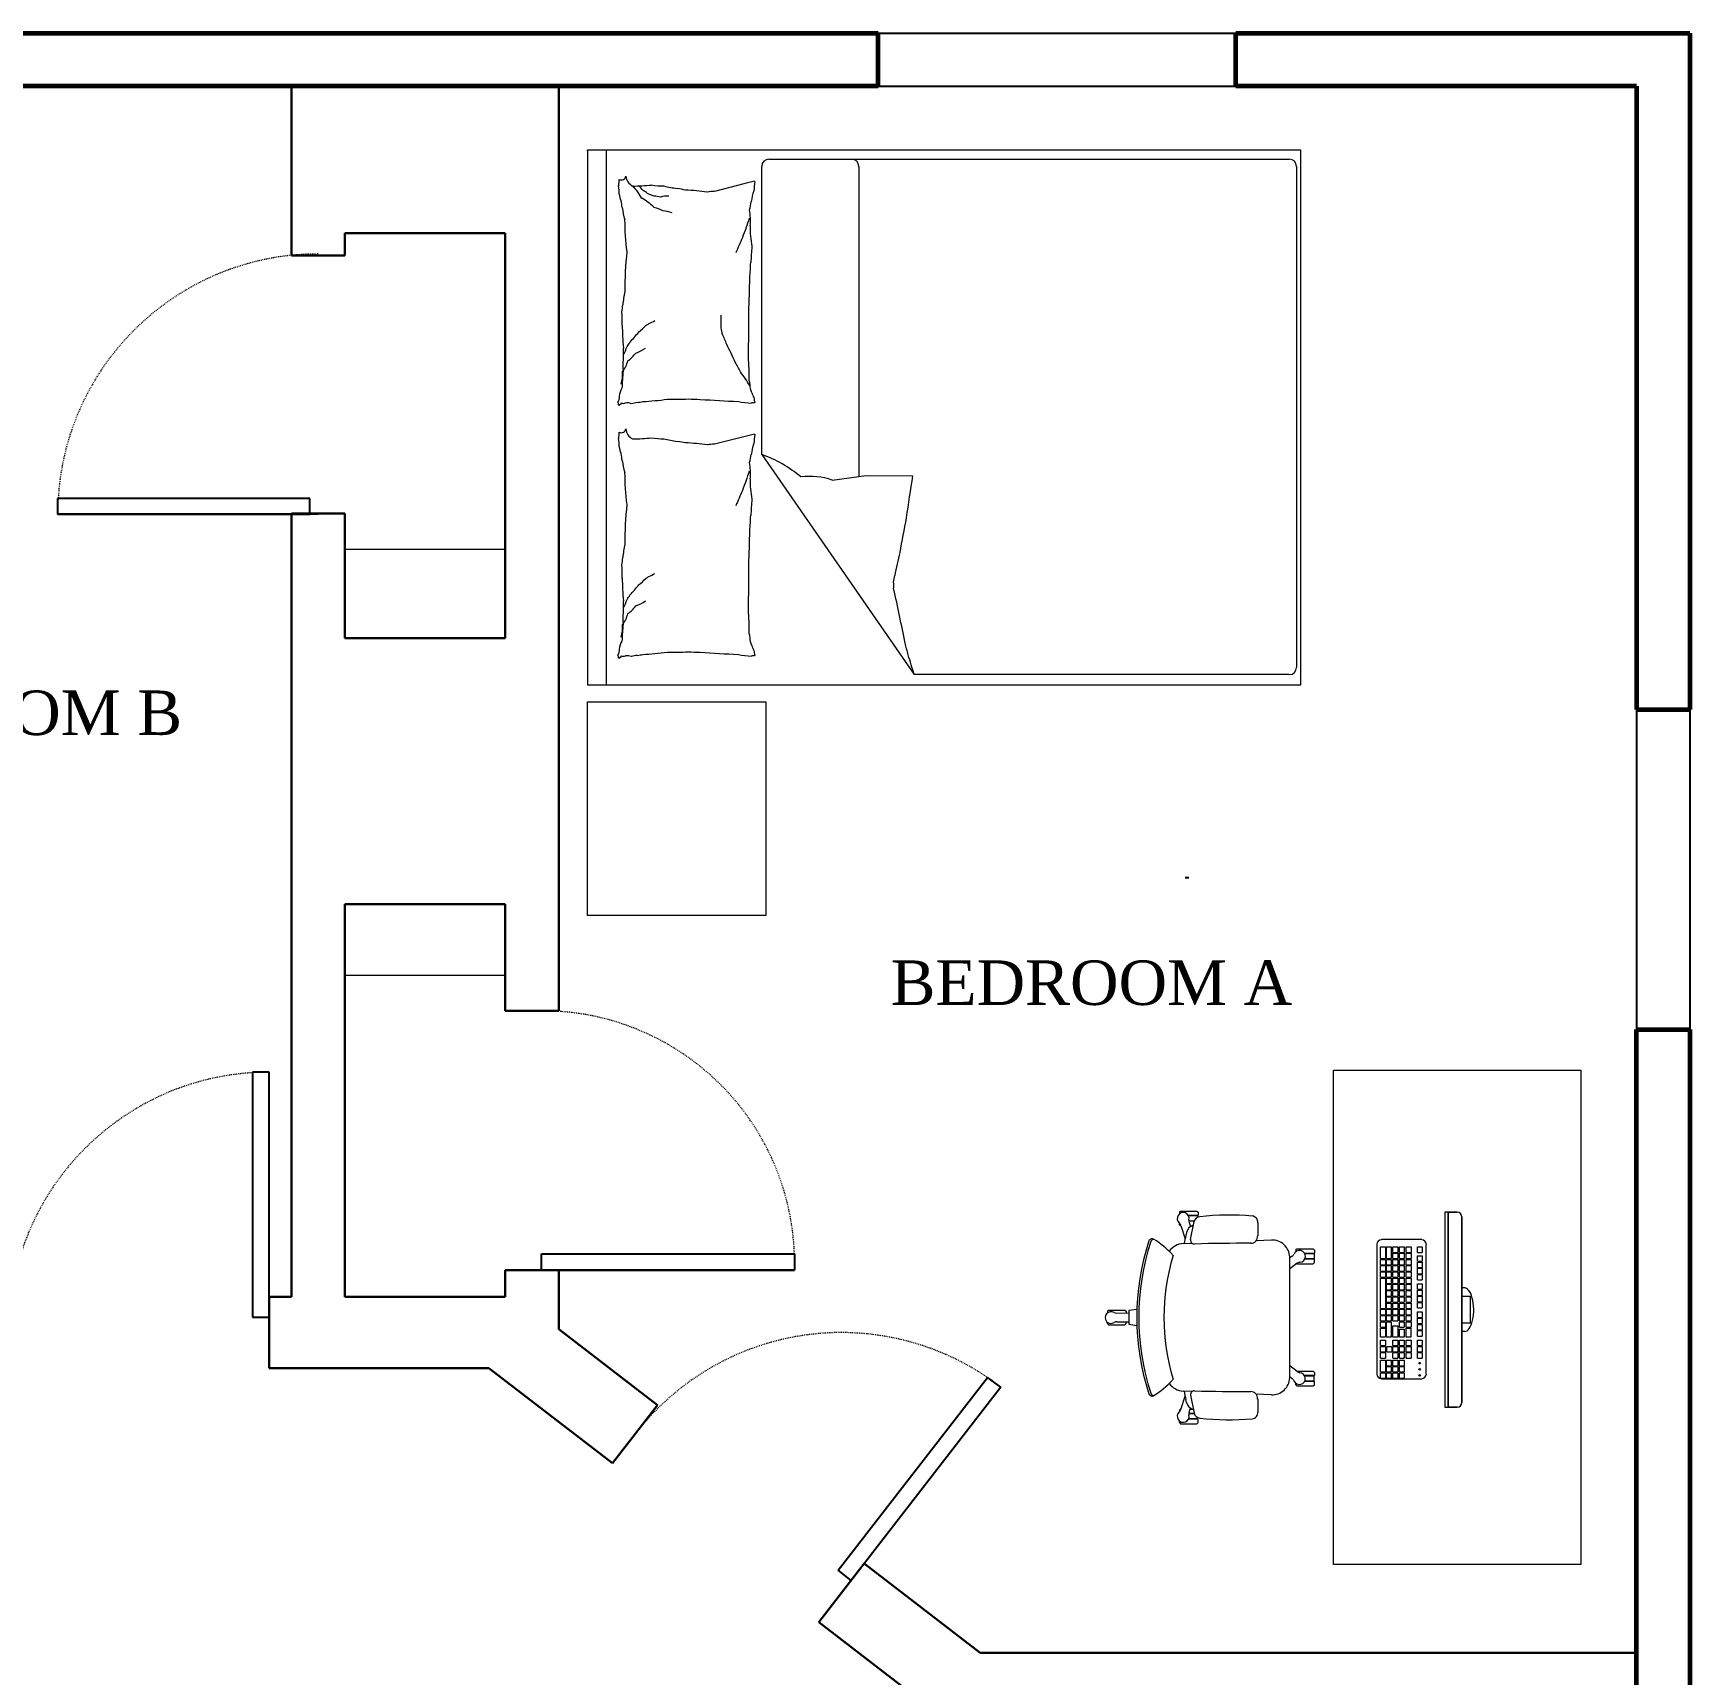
# Model space of a CAD drawing. Header units: inches. Extents: x 0 to 1578, y -28 to 824.
# Drawn here: x 773.2 to 959.3, y 472 to 656.4 of the extents above; entities that cross this region are included whole.
import ezdxf

# ---------------------------------------------------------------- set-up
doc = ezdxf.new("R2010")
doc.units = ezdxf.units.IN
doc.header["$MEASUREMENT"] = 0
doc.linetypes.add('ACAD_ISO03W100', pattern=[30, 12, -18])
doc.layers.get('0').update_dxf_attribs({"color": 250})
for name, color, linetype in [('A-DETL-FINE', 250, 'Continuous'), ('A-DETL-LITE', 250, 'Continuous'), ('A-ROOM-NAME', 250, 'Continuous'), ('A-WALL-EXTR-HEVY', 250, 'Continuous'), ('A-WALL-INTR-MEDM', 250, 'Continuous')]:
    doc.layers.add(name, color=color, linetype=linetype)
doc.styles.add('DIM_FONT', font='SIMPLEX.shx', dxfattribs={"width": 0.8})
doc.styles.get("Standard").update_dxf_attribs({"font": 'Times New Roman.ttf'})

msp = doc.modelspace()

# ---------------------------------------------------------------- linework, layer by layer
msp.add_line((902.6, 561.54), (903, 561.54))
at = {"layer": 'A-DETL-FINE', "lineweight": 18}
for p, q in [((915.58, 643.26), (835.48, 643.26)), ((835.48, 643.26), (835.48, 583.19)), ((837.58, 643.26), (837.58, 583.19)), ((855.85, 642.23), (914.3, 642.23)), ((915.58, 583.19), (915.58, 643.26)), ((855.05, 609.08), (855.05, 641.43)), ((865.97, 641.43), (865.97, 606.61)), ((915.1, 641.43), (915.1, 585.13)), ((853.04, 639.45), (849.73, 638.62)), ((854.24, 639.75), (853.04, 639.45)), ((853.04, 611.04), (849.73, 610.21)), ((854.24, 611.34), (853.04, 611.04)), ((855.05, 609.08), (872.17, 584.33)), ((862.96, 606.18), (866.78, 606.72)), ((866.78, 606.72), (872, 606.65)), ((808.25, 598.43), (826.25, 598.43)), ((914.3, 584.33), (872.17, 584.33)), ((835.48, 583.19), (915.58, 583.19)), ((835.48, 581.29), (855.51, 581.29)), ((835.48, 557.26), (835.48, 581.29)), ((855.51, 581.29), (855.51, 557.26)), ((855.51, 557.26), (835.48, 557.26)), ((826.25, 550.55), (808.25, 550.55)), ((919.28, 484.36), (919.28, 539.89)), ((919.28, 539.89), (947.04, 539.89)), ((947.04, 539.89), (947.04, 484.36)), ((903.22, 520.86), (903.62, 522.88)), ((932.13, 523.94), (931.76, 523.94)), ((931.76, 523.94), (931.76, 502.05)), ((933.17, 523.94), (932.13, 523.94)), ((932.13, 523.94), (932.13, 502.05)), ((932.13, 523.94), (933.17, 523.94)), ((932.13, 502.05), (932.13, 523.94)), ((933.69, 502.57), (933.69, 523.42)), ((933.69, 523.42), (933.69, 502.57)), ((924.14, 520.33), (924.14, 505.76)), ((924.54, 518.73), (924.54, 520.04)), ((924.54, 520.04), (925.09, 520.04)), ((924.54, 518.73), (924.54, 519.34)), ((929.17, 520.86), (924.66, 520.86)), ((925.09, 520.04), (925.09, 518.73)), ((925.09, 519.34), (925.09, 518.73)), ((925.2, 518.73), (925.2, 520.04)), ((925.2, 520.04), (925.75, 520.04)), ((925.2, 518.73), (925.2, 519.34)), ((925.75, 520.04), (925.75, 518.73)), ((925.75, 519.34), (925.75, 518.73)), ((925.94, 519.43), (925.94, 520.04)), ((925.94, 520.04), (926.49, 520.04)), ((925.94, 519.43), (926.49, 519.43)), ((925.94, 519.34), (926.49, 519.34)), ((925.94, 518.73), (925.94, 519.34)), ((925.94, 519.34), (926.49, 519.34)), ((926.49, 520.04), (926.49, 519.43)), ((926.49, 519.34), (926.49, 518.73)), ((926.66, 519.43), (926.66, 520.04)), ((926.66, 520.04), (927.21, 520.04)), ((926.66, 519.43), (927.21, 519.43)), ((926.66, 519.34), (927.21, 519.34)), ((926.66, 518.73), (926.66, 519.34)), ((926.66, 519.34), (927.21, 519.34)), ((927.21, 520.04), (927.21, 519.43)), ((927.21, 519.34), (927.21, 518.73)), ((927.42, 519.43), (927.42, 520.04)), ((927.42, 520.04), (927.97, 520.04)), ((927.42, 519.43), (927.97, 519.43)), ((927.42, 519.34), (927.97, 519.34)), ((927.42, 518.73), (927.42, 519.34)), ((927.42, 519.34), (927.97, 519.34)), ((927.97, 520.04), (927.97, 519.43)), ((927.97, 519.34), (927.97, 518.73)), ((928.69, 519.43), (928.69, 520.04)), ((928.69, 520.04), (929.24, 520.04)), ((928.69, 519.43), (929.24, 519.43)), ((929.24, 520.04), (929.24, 519.43)), ((929.69, 505.76), (929.69, 520.33)), ((924.54, 518.73), (925.09, 518.73)), ((924.54, 518.64), (925.09, 518.64)), ((924.54, 518.03), (924.54, 518.64)), ((924.54, 518.64), (925.09, 518.64)), ((924.54, 518.03), (925.09, 518.03)), ((924.54, 517.94), (925.09, 517.94)), ((924.54, 517.33), (924.54, 517.94)), ((924.54, 517.94), (925.09, 517.94)), ((924.54, 517.33), (925.09, 517.33)), ((925.09, 518.64), (925.09, 518.03)), ((925.09, 517.94), (925.09, 517.33)), ((925.2, 518.73), (925.75, 518.73)), ((925.2, 518.64), (925.75, 518.64)), ((925.2, 518.03), (925.2, 518.64)), ((925.2, 518.64), (925.75, 518.64)), ((925.2, 518.03), (925.75, 518.03)), ((925.2, 517.94), (925.75, 517.94)), ((925.2, 517.33), (925.2, 517.94)), ((925.2, 517.94), (925.75, 517.94)), ((925.2, 517.33), (925.75, 517.33)), ((925.75, 518.64), (925.75, 518.03)), ((925.75, 517.94), (925.75, 517.33)), ((925.94, 518.73), (926.49, 518.73)), ((925.94, 518.64), (926.49, 518.64)), ((925.94, 518.03), (925.94, 518.64)), ((925.94, 518.64), (926.49, 518.64)), ((925.94, 518.03), (926.49, 518.03)), ((925.94, 517.94), (926.49, 517.94)), ((925.94, 517.33), (925.94, 517.94)), ((925.94, 517.94), (926.49, 517.94)), ((925.94, 517.33), (926.49, 517.33)), ((926.49, 518.64), (926.49, 518.03)), ((926.49, 517.94), (926.49, 517.33)), ((926.66, 518.73), (927.21, 518.73)), ((926.66, 518.64), (927.21, 518.64)), ((926.66, 518.03), (926.66, 518.64)), ((926.66, 518.64), (927.21, 518.64)), ((926.66, 518.03), (927.21, 518.03)), ((926.66, 517.94), (927.21, 517.94)), ((926.66, 517.33), (926.66, 517.94)), ((926.66, 517.94), (927.21, 517.94)), ((926.66, 517.33), (927.21, 517.33)), ((927.21, 518.64), (927.21, 518.03)), ((927.21, 517.94), (927.21, 517.33)), ((927.42, 518.73), (927.97, 518.73)), ((927.42, 518.64), (927.97, 518.64)), ((927.42, 518.03), (927.42, 518.64)), ((927.42, 518.64), (927.97, 518.64)), ((927.42, 518.03), (927.97, 518.03)), ((927.42, 517.94), (927.97, 517.94)), ((927.42, 517.33), (927.42, 517.94)), ((927.42, 517.94), (927.97, 517.94)), ((927.42, 517.33), (927.97, 517.33)), ((927.97, 518.64), (927.97, 518.03)), ((927.97, 517.94), (927.97, 517.33)), ((928.69, 519.04), (929.24, 519.04)), ((928.69, 518.43), (928.69, 519.04)), ((928.69, 519.04), (929.24, 519.04)), ((928.69, 518.43), (929.24, 518.43)), ((928.69, 518.34), (929.24, 518.34)), ((928.69, 517.73), (928.69, 518.34)), ((928.69, 518.34), (929.24, 518.34)), ((928.69, 517.73), (929.24, 517.73)), ((928.69, 517.64), (929.24, 517.64)), ((928.69, 517.03), (928.69, 517.64)), ((928.69, 517.64), (929.24, 517.64)), ((929.24, 519.04), (929.24, 518.43)), ((929.24, 518.34), (929.24, 517.73)), ((929.24, 517.64), (929.24, 517.03)), ((924.54, 517.24), (925.09, 517.24)), ((924.54, 516.63), (924.54, 517.24)), ((924.54, 517.24), (925.09, 517.24)), ((924.54, 516.63), (925.09, 516.63)), ((924.54, 516.54), (925.09, 516.54)), ((924.54, 515.93), (924.54, 516.54)), ((924.54, 516.54), (925.09, 516.54)), ((924.54, 513.12), (924.54, 516.54)), ((924.54, 515.22), (924.54, 515.84)), ((925.09, 517.24), (925.09, 516.63)), ((925.09, 516.54), (925.09, 515.93)), ((925.09, 516.54), (925.09, 513.12)), ((925.09, 515.84), (925.09, 515.22)), ((925.2, 517.24), (925.75, 517.24)), ((925.2, 516.63), (925.2, 517.24)), ((925.2, 517.24), (925.75, 517.24)), ((925.2, 516.63), (925.75, 516.63)), ((925.2, 516.54), (925.75, 516.54)), ((925.2, 515.93), (925.2, 516.54)), ((925.2, 516.54), (925.75, 516.54)), ((925.2, 515.93), (925.75, 515.93)), ((925.2, 515.84), (925.75, 515.84)), ((925.2, 515.22), (925.2, 515.84)), ((925.2, 515.84), (925.75, 515.84)), ((925.75, 517.24), (925.75, 516.63)), ((925.75, 516.54), (925.75, 515.93)), ((925.75, 515.84), (925.75, 515.22)), ((925.94, 517.24), (926.49, 517.24)), ((925.94, 516.63), (925.94, 517.24)), ((925.94, 517.24), (926.49, 517.24)), ((925.94, 516.63), (926.49, 516.63)), ((925.94, 516.54), (926.49, 516.54)), ((925.94, 515.93), (925.94, 516.54)), ((925.94, 516.54), (926.49, 516.54)), ((925.94, 515.93), (926.49, 515.93)), ((925.94, 515.84), (926.49, 515.84)), ((925.94, 515.22), (925.94, 515.84)), ((925.94, 515.84), (926.49, 515.84)), ((926.49, 517.24), (926.49, 516.63)), ((926.49, 516.54), (926.49, 515.93)), ((926.49, 515.84), (926.49, 515.22)), ((926.66, 517.24), (927.21, 517.24)), ((926.66, 516.63), (926.66, 517.24)), ((926.66, 517.24), (927.21, 517.24)), ((926.66, 516.63), (927.21, 516.63)), ((926.66, 516.54), (927.21, 516.54)), ((926.66, 515.93), (926.66, 516.54)), ((926.66, 516.54), (927.21, 516.54)), ((926.66, 515.93), (927.21, 515.93)), ((926.66, 515.84), (927.21, 515.84)), ((926.66, 515.22), (926.66, 515.84)), ((926.66, 515.84), (927.21, 515.84)), ((927.21, 517.24), (927.21, 516.63)), ((927.21, 516.54), (927.21, 515.93)), ((927.21, 515.84), (927.21, 515.22)), ((927.42, 517.24), (927.97, 517.24)), ((927.42, 516.63), (927.42, 517.24)), ((927.42, 517.24), (927.97, 517.24)), ((927.42, 516.63), (927.97, 516.63)), ((927.42, 516.54), (927.97, 516.54)), ((927.42, 515.93), (927.42, 516.54)), ((927.42, 516.54), (927.97, 516.54)), ((927.42, 515.93), (927.97, 515.93)), ((927.42, 515.84), (927.97, 515.84)), ((927.42, 515.22), (927.42, 515.84)), ((927.42, 515.84), (927.97, 515.84)), ((927.97, 517.24), (927.97, 516.63)), ((927.97, 516.54), (927.97, 515.93)), ((927.97, 515.84), (927.97, 515.22)), ((928.69, 517.03), (929.24, 517.03)), ((928.69, 516.94), (929.24, 516.94)), ((928.69, 516.33), (928.69, 516.94)), ((928.69, 516.94), (929.24, 516.94)), ((928.69, 516.33), (929.24, 516.33)), ((928.69, 515.9), (929.24, 515.9)), ((928.69, 515.29), (928.69, 515.9)), ((928.69, 515.9), (929.24, 515.9)), ((929.24, 516.94), (929.24, 516.33)), ((929.24, 515.9), (929.24, 515.29)), ((933.97, 515.45), (933.69, 515.45)), ((924.54, 514.52), (924.54, 515.14)), ((924.54, 513.82), (924.54, 514.43)), ((925.09, 515.14), (925.09, 514.52)), ((925.09, 514.43), (925.09, 513.82)), ((925.2, 515.22), (925.75, 515.22)), ((925.2, 515.14), (925.75, 515.14)), ((925.2, 514.52), (925.2, 515.14)), ((925.2, 515.14), (925.75, 515.14)), ((925.2, 514.52), (925.75, 514.52)), ((925.2, 514.43), (925.75, 514.43)), ((925.2, 513.82), (925.2, 514.43)), ((925.2, 514.43), (925.75, 514.43)), ((925.2, 513.82), (925.75, 513.82)), ((925.2, 513.73), (925.75, 513.73)), ((925.2, 513.12), (925.2, 513.73)), ((925.2, 513.73), (925.75, 513.73)), ((925.75, 515.14), (925.75, 514.52)), ((925.75, 514.43), (925.75, 513.82)), ((925.75, 513.73), (925.75, 513.12)), ((925.94, 515.22), (926.49, 515.22)), ((925.94, 515.14), (926.49, 515.14)), ((925.94, 514.52), (925.94, 515.14)), ((925.94, 515.14), (926.49, 515.14)), ((925.94, 514.52), (926.49, 514.52)), ((925.94, 514.43), (926.49, 514.43)), ((925.94, 513.82), (925.94, 514.43)), ((925.94, 514.43), (926.49, 514.43)), ((925.94, 513.82), (926.49, 513.82)), ((925.94, 513.73), (926.49, 513.73)), ((925.94, 513.12), (925.94, 513.73)), ((925.94, 513.73), (926.49, 513.73)), ((926.49, 515.14), (926.49, 514.52)), ((926.49, 514.43), (926.49, 513.82)), ((926.49, 513.73), (926.49, 513.12)), ((926.66, 515.22), (927.21, 515.22)), ((926.66, 515.14), (927.21, 515.14)), ((926.66, 514.52), (926.66, 515.14)), ((926.66, 515.14), (927.21, 515.14)), ((926.66, 514.52), (927.21, 514.52)), ((926.66, 514.43), (927.21, 514.43)), ((926.66, 513.82), (926.66, 514.43)), ((926.66, 514.43), (927.21, 514.43)), ((926.66, 513.82), (927.21, 513.82)), ((926.66, 513.73), (927.21, 513.73)), ((926.66, 513.12), (926.66, 513.73)), ((926.66, 513.73), (927.21, 513.73)), ((927.21, 515.14), (927.21, 514.52)), ((927.21, 514.43), (927.21, 513.82)), ((927.21, 513.73), (927.21, 513.12)), ((927.42, 515.22), (927.97, 515.22)), ((927.42, 515.14), (927.97, 515.14)), ((927.42, 514.52), (927.42, 515.14)), ((927.42, 515.14), (927.97, 515.14)), ((927.42, 514.52), (927.97, 514.52)), ((927.42, 514.43), (927.97, 514.43)), ((927.42, 513.82), (927.42, 514.43)), ((927.42, 514.43), (927.97, 514.43)), ((927.42, 513.82), (927.97, 513.82)), ((927.42, 513.73), (927.97, 513.73)), ((927.42, 513.12), (927.42, 513.73)), ((927.42, 513.73), (927.97, 513.73)), ((927.97, 515.14), (927.97, 514.52)), ((927.97, 514.43), (927.97, 513.82)), ((927.97, 513.73), (927.97, 513.12)), ((928.69, 515.29), (929.24, 515.29)), ((928.69, 515.2), (929.24, 515.2)), ((928.69, 514.59), (928.69, 515.2)), ((928.69, 515.2), (929.24, 515.2)), ((928.69, 514.59), (929.24, 514.59)), ((928.69, 514.5), (929.24, 514.5)), ((928.69, 513.88), (928.69, 514.5)), ((928.69, 514.5), (929.24, 514.5)), ((928.69, 513.88), (929.24, 513.88)), ((928.69, 513.8), (929.24, 513.8)), ((928.69, 513.18), (928.69, 513.8)), ((928.69, 513.8), (929.24, 513.8)), ((929.24, 515.2), (929.24, 514.59)), ((929.24, 514.5), (929.24, 513.88)), ((929.24, 513.8), (929.24, 513.18)), ((933.69, 511.48), (933.69, 514.51)), ((933.69, 514.51), (934.63, 514.51)), ((934.63, 514.51), (934.63, 511.48)), ((897.19, 513.02), (896.29, 512.89)), ((896.29, 512.89), (896.29, 511.36)), ((924.54, 513.12), (925.09, 513.12)), ((924.54, 513.03), (925.09, 513.03)), ((924.54, 512.42), (924.54, 513.03)), ((924.54, 513.03), (925.09, 513.03)), ((924.54, 512.42), (925.09, 512.42)), ((924.54, 512.33), (925.09, 512.33)), ((924.54, 511.72), (924.54, 512.33)), ((924.54, 512.33), (925.09, 512.33)), ((924.54, 511.72), (925.09, 511.72)), ((925.09, 513.03), (925.09, 512.42)), ((925.09, 512.33), (925.09, 511.72)), ((925.2, 513.12), (925.75, 513.12)), ((925.2, 513.03), (925.75, 513.03)), ((925.2, 512.42), (925.2, 513.03)), ((925.2, 513.03), (925.75, 513.03)), ((925.2, 512.42), (925.75, 512.42)), ((925.2, 512.33), (925.75, 512.33)), ((925.2, 511.72), (925.2, 512.33)), ((925.2, 512.33), (925.75, 512.33)), ((925.2, 511.72), (925.75, 511.72)), ((925.75, 513.03), (925.75, 512.42)), ((925.75, 512.33), (925.75, 511.72)), ((925.94, 513.12), (926.49, 513.12)), ((925.94, 513.03), (926.49, 513.03)), ((925.94, 512.42), (925.94, 513.03)), ((925.94, 513.03), (926.49, 513.03)), ((925.94, 512.42), (926.49, 512.42)), ((925.94, 512.33), (926.49, 512.33)), ((925.94, 511.72), (925.94, 512.33)), ((925.94, 512.33), (926.49, 512.33)), ((925.94, 511.72), (926.49, 511.72)), ((926.49, 513.03), (926.49, 512.42)), ((926.49, 512.33), (926.49, 511.72)), ((926.66, 513.12), (927.21, 513.12)), ((926.66, 513.03), (927.21, 513.03)), ((926.66, 512.42), (926.66, 513.03)), ((926.66, 513.03), (927.21, 513.03)), ((926.66, 512.42), (927.21, 512.42)), ((926.66, 512.33), (927.21, 512.33)), ((926.66, 511.72), (926.66, 512.33)), ((926.66, 512.33), (927.21, 512.33)), ((926.66, 511.72), (927.21, 511.72)), ((927.21, 513.03), (927.21, 512.42)), ((927.21, 512.33), (927.21, 511.72)), ((927.42, 513.12), (927.97, 513.12)), ((927.42, 513.03), (927.97, 513.03)), ((927.42, 512.42), (927.42, 513.03)), ((927.42, 513.03), (927.97, 513.03)), ((927.42, 512.42), (927.97, 512.42)), ((927.42, 512.33), (927.97, 512.33)), ((927.42, 511.72), (927.42, 512.33)), ((927.42, 512.33), (927.97, 512.33)), ((927.42, 511.72), (927.97, 511.72)), ((927.97, 513.03), (927.97, 512.42)), ((927.97, 512.33), (927.97, 511.72)), ((928.69, 513.18), (929.24, 513.18)), ((928.69, 512.74), (929.24, 512.74)), ((928.69, 512.13), (928.69, 512.74)), ((928.69, 512.74), (929.24, 512.74)), ((928.69, 512.13), (929.24, 512.13)), ((928.69, 512.04), (929.24, 512.04)), ((928.69, 511.43), (928.69, 512.04)), ((928.69, 512.04), (929.24, 512.04)), ((929.24, 512.74), (929.24, 512.13)), ((929.24, 512.04), (929.24, 511.43)), ((896.29, 511.36), (897.19, 511.22)), ((924.54, 511.02), (924.54, 511.63)), ((924.54, 511.63), (925.08, 511.63)), ((924.54, 511.63), (925.09, 511.63)), ((924.54, 511.02), (924.54, 511.63)), ((924.54, 511.63), (925.09, 511.63)), ((924.54, 511.02), (925.09, 511.02)), ((924.54, 509.9), (924.54, 510.93)), ((924.54, 510.93), (925.09, 510.93)), ((925.08, 509.9), (924.54, 509.9)), ((925.09, 511.63), (925.09, 511.02)), ((925.09, 510.93), (925.09, 509.9)), ((925.2, 509.9), (925.2, 511.63)), ((925.2, 511.63), (925.74, 511.63)), ((925.74, 509.9), (925.2, 509.9)), ((925.74, 511.63), (925.74, 509.9)), ((925.93, 509.9), (925.93, 511.19)), ((925.93, 511.19), (926.48, 511.19)), ((926.48, 509.9), (925.93, 509.9)), ((926.48, 511.19), (926.48, 509.9)), ((926.66, 511.63), (927.21, 511.63)), ((926.66, 511.02), (926.66, 511.63)), ((926.66, 511.63), (927.21, 511.63)), ((926.66, 511.02), (927.21, 511.02)), ((926.66, 509.9), (926.66, 510.8)), ((926.66, 510.8), (927.21, 510.8)), ((927.21, 509.9), (926.66, 509.9)), ((927.21, 511.63), (927.21, 511.02)), ((927.21, 510.8), (927.21, 509.9)), ((927.41, 509.9), (927.41, 510.92)), ((927.41, 510.92), (927.96, 510.92)), ((927.96, 509.9), (927.41, 509.9)), ((927.42, 511.63), (927.97, 511.63)), ((927.42, 511.02), (927.42, 511.63)), ((927.42, 511.63), (927.97, 511.63)), ((927.42, 511.02), (927.97, 511.02)), ((927.96, 510.92), (927.96, 509.9)), ((927.97, 511.63), (927.97, 511.02)), ((928.69, 511.43), (929.24, 511.43)), ((928.69, 511.34), (929.24, 511.34)), ((928.69, 510.73), (928.69, 511.34)), ((928.69, 511.34), (929.24, 511.34)), ((928.69, 510.73), (929.24, 510.73)), ((928.69, 510.64), (929.24, 510.64)), ((928.69, 510.03), (928.69, 510.64)), ((928.69, 510.64), (929.24, 510.64)), ((928.69, 510.03), (929.24, 510.03)), ((929.24, 511.34), (929.24, 510.73)), ((929.24, 510.64), (929.24, 510.03)), ((934.63, 511.48), (933.69, 511.48)), ((933.99, 510.54), (933.69, 510.54)), ((924.54, 509.57), (925.09, 509.57)), ((924.54, 508.96), (924.54, 509.57)), ((924.54, 509.57), (925.09, 509.57)), ((924.54, 508.96), (925.09, 508.96)), ((924.54, 508.87), (925.09, 508.87)), ((924.54, 508.26), (924.54, 508.87)), ((924.54, 508.87), (925.09, 508.87)), ((924.54, 508.26), (925.09, 508.26)), ((924.54, 508.17), (925.09, 508.17)), ((924.54, 507.55), (924.54, 508.17)), ((924.54, 508.17), (925.09, 508.17)), ((925.09, 509.57), (925.09, 508.96)), ((925.09, 508.87), (925.09, 508.26)), ((925.09, 508.17), (925.09, 507.55)), ((925.27, 508.87), (925.82, 508.87)), ((925.27, 508.26), (925.27, 508.87)), ((925.27, 508.87), (925.82, 508.87)), ((925.27, 508.26), (925.82, 508.26)), ((925.82, 508.87), (925.82, 508.26)), ((925.94, 509.57), (926.49, 509.57)), ((925.94, 508.96), (925.94, 509.57)), ((925.94, 509.57), (926.49, 509.57)), ((925.94, 508.96), (926.49, 508.96)), ((925.94, 508.87), (926.49, 508.87)), ((925.94, 508.26), (925.94, 508.87)), ((925.94, 508.87), (926.49, 508.87)), ((925.94, 508.26), (926.49, 508.26)), ((925.94, 508.17), (926.49, 508.17)), ((925.94, 507.55), (925.94, 508.17)), ((925.94, 508.17), (926.49, 508.17)), ((926.49, 509.57), (926.49, 508.96)), ((926.49, 508.87), (926.49, 508.26)), ((926.49, 508.17), (926.49, 507.55)), ((926.66, 509.57), (927.21, 509.57)), ((926.66, 508.96), (926.66, 509.57)), ((926.66, 509.57), (927.21, 509.57)), ((926.66, 508.96), (927.21, 508.96)), ((926.66, 508.87), (927.21, 508.87)), ((926.66, 508.26), (926.66, 508.87)), ((926.66, 508.87), (927.21, 508.87)), ((926.66, 508.26), (927.21, 508.26)), ((926.66, 508.17), (927.21, 508.17)), ((926.66, 507.55), (926.66, 508.17)), ((926.66, 508.17), (927.21, 508.17)), ((927.21, 509.57), (927.21, 508.96)), ((927.21, 508.87), (927.21, 508.26)), ((927.21, 508.17), (927.21, 507.55)), ((927.42, 509.57), (927.97, 509.57)), ((927.42, 508.96), (927.42, 509.57)), ((927.42, 509.57), (927.97, 509.57)), ((927.42, 508.96), (927.97, 508.96)), ((927.42, 508.87), (927.97, 508.87)), ((927.42, 508.26), (927.42, 508.87)), ((927.42, 508.87), (927.97, 508.87)), ((927.42, 508.26), (927.97, 508.26)), ((927.42, 508.17), (927.97, 508.17)), ((927.42, 507.55), (927.42, 508.17)), ((927.42, 508.17), (927.97, 508.17)), ((927.97, 509.57), (927.97, 508.96)), ((927.97, 508.87), (927.97, 508.26)), ((927.97, 508.17), (927.97, 507.55)), ((928.69, 509.57), (929.24, 509.57)), ((928.69, 508.96), (928.69, 509.57)), ((928.69, 509.57), (929.24, 509.57)), ((928.69, 508.96), (929.24, 508.96)), ((928.69, 508.87), (929.24, 508.87)), ((928.69, 508.26), (928.69, 508.87)), ((928.69, 508.87), (929.24, 508.87)), ((928.69, 508.26), (929.24, 508.26)), ((928.69, 508.17), (929.24, 508.17)), ((928.69, 507.55), (928.69, 508.17)), ((928.69, 508.17), (929.24, 508.17)), ((929.24, 509.57), (929.24, 508.96)), ((929.24, 508.87), (929.24, 508.26)), ((929.24, 508.17), (929.24, 507.55)), ((924.54, 507.55), (925.09, 507.55)), ((924.54, 506.7), (924.54, 507.31)), ((924.54, 507.31), (925.09, 507.31)), ((924.54, 505.99), (924.54, 507.31)), ((925.09, 507.31), (925.09, 506.7)), ((925.09, 507.31), (925.09, 505.99)), ((925.2, 506.7), (925.2, 507.31)), ((925.2, 507.31), (925.75, 507.31)), ((925.2, 506.7), (925.75, 506.7)), ((925.2, 505.99), (925.2, 506.61)), ((925.2, 506.61), (925.75, 506.61)), ((925.75, 507.31), (925.75, 506.7)), ((925.75, 506.61), (925.75, 505.99)), ((925.94, 507.55), (926.49, 507.55)), ((925.94, 506.7), (925.94, 507.31)), ((925.94, 507.31), (926.49, 507.31)), ((925.94, 506.7), (926.49, 506.7)), ((925.94, 505.99), (925.94, 506.61)), ((925.94, 506.61), (926.49, 506.61)), ((926.49, 507.31), (926.49, 506.7)), ((926.49, 506.61), (926.49, 505.99)), ((926.66, 507.55), (927.21, 507.55)), ((926.66, 506.7), (926.66, 507.31)), ((926.66, 507.31), (927.21, 507.31)), ((926.66, 506.7), (927.21, 506.7)), ((926.66, 505.99), (926.66, 506.61)), ((926.66, 506.61), (927.21, 506.61)), ((927.21, 507.31), (927.21, 506.7)), ((927.21, 506.61), (927.21, 505.99)), ((927.42, 507.55), (927.97, 507.55)), ((928.69, 507.55), (929.24, 507.55)), ((924.54, 505.99), (925.09, 505.99)), ((924.54, 505.29), (924.54, 505.91)), ((924.54, 505.91), (925.09, 505.91)), ((924.54, 505.29), (925.09, 505.29)), ((924.66, 505.24), (929.17, 505.24)), ((925.09, 505.91), (925.09, 505.29)), ((925.2, 505.99), (925.75, 505.99)), ((925.2, 505.29), (925.2, 505.91)), ((925.2, 505.91), (925.75, 505.91)), ((925.2, 505.29), (925.75, 505.29)), ((925.75, 505.91), (925.75, 505.29)), ((925.94, 505.99), (926.49, 505.99)), ((925.94, 505.29), (925.94, 505.91)), ((925.94, 505.91), (926.49, 505.91)), ((925.94, 505.29), (926.49, 505.29)), ((926.49, 505.91), (926.49, 505.29)), ((926.66, 505.99), (927.21, 505.99)), ((926.66, 505.29), (926.66, 505.91)), ((926.66, 505.91), (927.21, 505.91)), ((926.66, 505.29), (927.21, 505.29)), ((927.21, 505.91), (927.21, 505.29)), ((903.21, 503.38), (903.62, 501.36)), ((931.76, 502.05), (932.13, 502.05)), ((932.13, 502.05), (933.17, 502.05)), ((933.17, 502.05), (932.13, 502.05)), ((947.04, 484.36), (919.28, 484.36))]:
    msp.add_line(p, q, dxfattribs=at)
at = {"layer": 'A-DETL-FINE', "lineweight": 18, "ltscale": 2}
for p, q in [((901.97, 523.93), (902.09, 524.07)), ((901.97, 523.93), (901.97, 523.78)), ((902.09, 524.07), (903.93, 524.07)), ((904.02, 523.56), (902.96, 523.56)), ((904.02, 523.53), (902.98, 523.53)), ((903.64, 522.95), (903.02, 522.95)), ((903.63, 522.92), (903.02, 522.92)), ((903.93, 524.07), (904.05, 523.93)), ((904.05, 523.6), (904.02, 523.56)), ((904.02, 523.53), (904.02, 523.37)), ((904.05, 523.93), (904.05, 523.6)), ((901.97, 522.54), (901.97, 522.7)), ((901.97, 522.54), (902.09, 522.41)), ((902.09, 522.41), (902.13, 522.41)), ((902.12, 522.46), (902.59, 520.95)), ((902.76, 521.66), (902.68, 521.34)), ((903.05, 522.77), (903.2, 522.31)), ((903.17, 522.41), (903.39, 522.41)), ((910.76, 522.74), (910.75, 521.28)), ((903.4, 520.43), (902.4, 520.39)), ((912.29, 520.81), (910.59, 520.74)), ((915.04, 519.68), (915.16, 519.81)), ((915.04, 519.68), (915.04, 519.5)), ((915.16, 519.81), (916.99, 519.81)), ((917.08, 519.3), (916.02, 519.3)), ((917.08, 519.27), (916.04, 519.27)), ((916.99, 519.81), (917.12, 519.68)), ((917.12, 519.34), (917.08, 519.3)), ((917.08, 519.27), (917.08, 518.69)), ((917.12, 519.68), (917.12, 519.34)), ((914.63, 518.99), (914.35, 518.8)), ((914.35, 505.33), (914.35, 518.92)), ((915.2, 518.2), (914.35, 517.57)), ((915.14, 518.15), (916.99, 518.15)), ((917.08, 518.66), (916.02, 518.66)), ((917.08, 518.69), (916.04, 518.69)), ((916.99, 518.15), (917.12, 518.29)), ((917.12, 518.62), (917.08, 518.66)), ((917.12, 518.29), (917.12, 518.62)), ((893.88, 512.81), (894.01, 512.94)), ((893.88, 512.81), (893.88, 512.65)), ((894.01, 512.94), (895.84, 512.94)), ((894.95, 512.6), (896.29, 512.62)), ((895.84, 512.94), (895.97, 512.81)), ((895.97, 512.81), (895.97, 512.61)), ((893.88, 511.42), (893.88, 511.57)), ((893.88, 511.42), (894.01, 511.28)), ((894.01, 511.28), (895.84, 511.28)), ((894.95, 511.62), (896.29, 511.61)), ((895.84, 511.28), (895.97, 511.42)), ((895.97, 511.42), (895.97, 511.61)), ((915.2, 506.04), (914.35, 506.67)), ((915.14, 506.08), (916.99, 506.08)), ((916.99, 506.08), (917.12, 505.95)), ((914.62, 505.24), (914.35, 505.44)), ((915.03, 504.56), (915.03, 504.73)), ((915.03, 504.56), (915.16, 504.43)), ((915.16, 504.43), (916.99, 504.43)), ((917.08, 505.58), (916.02, 505.58)), ((917.08, 504.93), (916.02, 504.93)), ((917.08, 505.54), (916.04, 505.54)), ((917.08, 504.97), (916.04, 504.97)), ((916.99, 504.43), (917.12, 504.56)), ((917.12, 505.61), (917.08, 505.58)), ((917.08, 504.97), (917.08, 505.54)), ((917.12, 504.9), (917.08, 504.93)), ((917.12, 505.95), (917.12, 505.61)), ((917.12, 504.56), (917.12, 504.9)), ((902.11, 501.78), (902.59, 503.29)), ((903.4, 503.8), (902.4, 503.85)), ((902.76, 502.58), (902.68, 502.9)), ((912.29, 503.43), (910.58, 503.5)), ((910.75, 502.96), (910.76, 501.49)), ((901.97, 501.7), (902.09, 501.83)), ((901.97, 501.7), (901.97, 501.54)), ((902.09, 501.83), (902.13, 501.83)), ((904.01, 500.68), (902.96, 500.68)), ((904.01, 500.71), (902.97, 500.71)), ((903.64, 501.29), (903.01, 501.29)), ((903.63, 501.32), (903.02, 501.32)), ((903.05, 501.47), (903.2, 501.93)), ((903.17, 501.83), (903.38, 501.83)), ((904.01, 500.71), (904.01, 500.87)), ((904.05, 500.64), (904.01, 500.68)), ((904.05, 500.3), (904.05, 500.64)), ((901.97, 500.3), (901.97, 500.46)), ((901.97, 500.3), (902.09, 500.17)), ((902.09, 500.17), (903.93, 500.17)), ((903.93, 500.17), (904.05, 500.3))]:
    msp.add_line(p, q, dxfattribs=at)
at = {"layer": 'A-DETL-FINE', "lineweight": 18}
for centre in [(928.95, 506.98), (928.95, 506.3), (928.95, 505.61)]:
    msp.add_circle(centre, 0.09, dxfattribs=at)
for centre, radius, start, end in [((855.85, 641.43), 0.801, 90, 180), ((865.16, 641.43), 0.801, 0, 90), ((914.3, 641.43), 0.801, 0, 90), ((839.29, 640.44), 0.526, 243.4195, 348.7276), ((841.17, 640.44), 1.37, 184.4002, 243.4195), ((835.44, 639.97), 3.62, 348.7276, 0), ((832.6, 638.32), 6.45, 0, 8.4372), ((827.31, 635.01), 12.21, 8.4372, 15.744), ((840.55, 658.92), 19.7, 270, 276.2324), ((836.59, 635.27), 5.61, 27.2036, 44.9024), ((838.82, 636.59), 3.6, 36.2641, 48.5571), ((840.82, 636.81), 2.11, 48.5571, 64.6449), ((839.96, 632.77), 6.05, 64.6449, 68.1851), ((839.91, 630.45), 8.23, 68.1851, 71.2201), ((844.06, 647.4), 8.17, 260.3156, 270), ((851.52, 673.76), 35.33, 257.8016, 260.3156), ((843.81, 626.35), 12.7, 77.8016, 81.9949), ((845.27, 612.41), 26.39, 81.9949, 87.3351), ((849.6, 635.91), 2.71, 87.3351, 104.0452), ((862.94, 635.95), 9.2, 162.6136, 170.5159), ((864.98, 637.92), 10.84, 170.5159, 175.9171), ((854.28, 639.74), 0.0367, 175.9171, 284.0449), ((849, 638.07), 9.7, 187.5469, 195.744), ((838.99, 632.86), 5.61, 44.9024, 62.6012), ((842.96, 635.84), 2.25, 71.2201, 90), ((841.37, 631.44), 5.61, 62.6012, 73.485), ((844.62, 634.43), 3.67, 90, 104.6851), ((843.4, 630.84), 5.61, 73.485, 84.3689), ((849.1, 638), 4.8, 342.6136, 353.5659), ((847.95, 635.39), 5.84, 353.5659, 11.5586), ((867, 635.44), 27.34, 180, 187.5469), ((880.79, 623.59), 29.59, 158.3423, 160.572), ((881.55, 625.76), 29.59, 160.572, 162.8018), ((862.97, 634.3), 9.21, 177.2509, 191.5586), ((880.02, 621.64), 29.59, 156.5156, 158.3423), ((881.68, 627.39), 42.01, 173.9133, 180), ((879.27, 619.91), 29.59, 154.6889, 156.5156), ((910.02, 627.92), 56.26, 175.3824, 177.2509), ((719.07, 631.2), 134.66, 357.3904, 359.0296), ((805.15, 632.84), 48.72, 355.3824, 357.3904), ((860.53, 623.64), 21.2, 169.8101, 173.9133), ((833.35, 626.16), 6.1, 349.8101, 357.4614), ((827.79, 624.11), 11.6, 357.4614, 4.8018), ((874.36, 623.95), 34.97, 180.5757, 184.8018), ((835.55, 629.82), 9.02, 309.0349, 316.1885), ((841.13, 625.31), 1.98, 298.3168, 309.0349), ((839.24, 631.16), 8.02, 293.0028, 298.3168), ((839.61, 623.93), 10.9, 356.4448, 4.0828), ((624.56, 623.92), 229.04, 359.0296, 0.2865), ((837.52, 623.1), 3.08, 321.6114, 332.7604), ((828.94, 632.56), 15.69, 316.1885, 321.6114), ((848.31, 622.43), 2.32, 4.0828, 20.6743), ((832.14, 614.24), 20.29, 20.6743, 24.3265), ((836.21, 620.68), 3.97, 323.9136, 344.0648), ((899.32, 619.03), 59.85, 178.0921, 180.5757), ((831.18, 624.53), 9.37, 332.7604, 339.1397), ((837.69, 622.8), 3.97, 306.1766, 323.9136), ((839.64, 624.23), 3.97, 288.4397, 306.1766), ((799.79, 595.81), 57.37, 24.3265, 26.4985), ((807.03, 617.13), 46.62, 0.2865, 3.574), ((835.46, 618.05), 3.97, 344.0648, 4.2159), ((872.21, 615.41), 32.87, 174.7408, 178.0921), ((841.46, 612.78), 12.52, 26.4985, 32.135), ((829, 601.28), 29.18, 32.135, 35.8263), ((841.21, 615.41), 2.16, 149.3487, 174.7408), ((847.96, 616.07), 5.84, 3.574, 12.869), ((852.18, 615.6), 1.81, 12.869, 27.2841), ((856.89, 616.86), 3.07, 196.2212, 207.2841), ((837.91, 615.52), 1.16, 329.3487, 4.3025), ((837.97, 614.55), 1.01, 4.3025, 21.7883), ((838.93, 614.5), 0.137, 21.7883, 70.436), ((839.15, 614.57), 0.0929, 70.436, 191.8931), ((839.11, 614.82), 0.171, 291.9904, 11.8931), ((839.51, 615.43), 0.625, 248.579, 291.9904), ((839.93, 613.55), 1.31, 68.579, 98.1335), ((842.48, 605.14), 9.85, 98.1335, 102.1095), ((840.02, 622.77), 7.94, 277.6809, 282.1095), ((839.54, 651.51), 36.57, 273.3687, 277.6809), ((845.2, 642.44), 27.18, 268.3669, 273.3687), ((849.71, 669.91), 54.68, 266.945, 268.3669), ((881.54, 1160.36), 546.13, 266.4951, 266.945), ((854.67, 627.67), 12.86, 260.0016, 266.4951), ((854.1, 614.09), 0.774, 80.0016, 106.6978), ((857.64, 615.89), 3.5, 187.1204, 196.2212), ((854.29, 614.86), 0.0529, 106.6978, 187.1204), ((835.44, 611.57), 3.62, 348.7276, 0), ((832.6, 609.91), 6.45, 0, 8.4372), ((839.29, 612.04), 0.526, 243.4195, 348.7276), ((841.17, 612.04), 1.37, 184.4002, 243.4195), ((840.55, 630.52), 19.7, 270, 276.2324), ((844.06, 618.99), 8.17, 260.3156, 270), ((851.52, 645.35), 35.33, 257.8016, 260.3156), ((843.81, 597.95), 12.7, 77.8016, 81.9949), ((845.27, 584.01), 26.39, 81.9949, 87.3351), ((862.94, 607.54), 9.2, 162.6136, 170.5159), ((864.98, 609.52), 10.84, 170.5159, 175.9171), ((854.28, 611.34), 0.0367, 175.9171, 284.0449), ((827.31, 606.6), 12.21, 8.4372, 15.744), ((849.6, 607.5), 2.71, 87.3351, 104.0452), ((849.1, 609.59), 4.8, 342.6136, 353.5659), ((849.87, 594.98), 15.02, 50.3555, 69.8512), ((849, 609.66), 9.7, 187.5469, 195.744), ((867, 607.03), 27.34, 180, 187.5469), ((881.55, 597.35), 29.59, 160.572, 162.8018), ((847.95, 606.99), 5.84, 353.5659, 11.5586), ((860.48, 599.4), 7.21, 69.8512, 98.1356), ((1021.32, 581.68), 151.4, 170.505, 172.308), ((880.02, 593.23), 29.59, 156.5156, 158.3423), ((880.79, 595.18), 29.59, 158.3423, 160.572), ((862.97, 605.89), 9.21, 177.2509, 191.5586), ((881.68, 598.99), 42.01, 173.9133, 180), ((879.27, 591.5), 29.59, 154.6889, 156.5156), ((910.02, 599.52), 56.26, 175.3824, 177.2509), ((805.15, 604.43), 48.72, 355.3824, 357.3904), ((972.79, 580.97), 103.65, 168.3259, 170.505), ((719.07, 602.79), 134.66, 357.3904, 359.0296), ((833.35, 597.75), 6.1, 349.8101, 357.4614), ((860.53, 595.24), 21.2, 169.8101, 173.9133), ((968.66, 575.07), 100.76, 166.8096, 168.3259), ((827.79, 595.7), 11.6, 357.4614, 4.8018), ((839.24, 602.75), 8.02, 293.0028, 298.3168), ((624.56, 595.51), 229.04, 359.0296, 0.2865), ((862.28, 596.51), 7.78, 346.8096, 352.2696), ((874.36, 595.54), 34.97, 180.5757, 184.8018), ((828.94, 604.15), 15.69, 316.1885, 321.6114), ((835.55, 601.41), 9.02, 309.0349, 316.1885), ((841.13, 596.91), 1.98, 298.3168, 309.0349), ((867.56, 594.3), 2.33, 352.2696, 10.7276), ((711.2, 557.57), 162.79, 10.7276, 12.9255), ((899.32, 590.62), 59.85, 178.0921, 180.5757), ((831.18, 596.12), 9.37, 332.7604, 339.1397), ((837.52, 594.7), 3.08, 321.6114, 332.7604), ((837.69, 594.39), 3.97, 306.1766, 323.9136), ((839.64, 595.82), 3.97, 288.4397, 306.1766), ((835.46, 589.64), 3.97, 344.0648, 4.2159), ((872.21, 587.01), 32.87, 174.7408, 178.0921), ((836.21, 592.27), 3.97, 323.9136, 344.0648), ((807.03, 588.73), 46.62, 0.2865, 3.574), ((841.21, 587), 2.16, 149.3487, 174.7408), ((847.96, 587.66), 5.84, 3.574, 12.869), ((852.18, 587.19), 1.81, 12.869, 27.2841), ((837.91, 587.11), 1.16, 329.3487, 4.3025), ((837.97, 586.15), 1.01, 4.3025, 21.7883), ((838.93, 586.09), 0.137, 21.7883, 70.436), ((839.15, 586.16), 0.0929, 70.436, 191.8931), ((839.11, 586.41), 0.171, 291.9904, 11.8931), ((839.51, 587.03), 0.625, 248.579, 291.9904), ((839.93, 585.15), 1.31, 68.579, 98.1335), ((842.48, 576.74), 9.85, 98.1335, 102.1095), ((840.02, 594.36), 7.94, 277.6809, 282.1095), ((839.54, 623.1), 36.57, 273.3687, 277.6809), ((845.2, 614.03), 27.18, 268.3669, 273.3687), ((849.71, 641.5), 54.68, 266.945, 268.3669), ((881.54, 1131.95), 546.13, 266.4951, 266.945), ((854.67, 599.26), 12.86, 260.0016, 266.4951), ((854.1, 585.68), 0.774, 80.0016, 106.6978), ((856.89, 588.46), 3.07, 196.2212, 207.2841), ((857.64, 587.48), 3.5, 187.1204, 196.2212), ((854.29, 586.45), 0.0529, 106.6978, 187.1204), ((845.83, 580.65), 26.33, 12.9255, 15.9352), ((801.49, 564.15), 73.5, 15.9352, 17.7364), ((914.3, 585.13), 0.801, 270, 0), ((933.17, 523.42), 0.521, 0, 90), ((924.66, 520.33), 0.521, 90, 180), ((929.17, 520.33), 0.521, 0, 90), ((924.66, 505.76), 0.521, 180, 270), ((929.17, 505.76), 0.521, 270, 0), ((933.17, 502.57), 0.521, 270, 0)]:
    msp.add_arc(centre, radius, start, end, dxfattribs=at)
at = {"layer": 'A-DETL-FINE', "linetype": 'ACAD_ISO03W100', "lineweight": 18, "ltscale": 0.002}
for centre, radius, start, end in [((805.23, 602.34), 29.25, 90, 180), ((830.4, 518.22), 28.35, 358.3998, 92.336), ((799.73, 510.43), 29.25, 90, 180), ((864, 481.18), 29.24, 52.1995, 142.4434)]:
    msp.add_arc(centre, radius, start, end, dxfattribs=at)
at = {"layer": 'A-DETL-FINE', "lineweight": 18, "ltscale": 2}
for centre, radius, start, end in [((902.38, 523.24), 0.663, 346.5245, 229.4595), ((903.71, 522.98), 0.696, 171.2765, 197.7824), ((904.29, 522.75), 0.679, 93.9165, 168.5997), ((907.62, 494.38), 29.24, 85.0792, 96.6363), ((910.07, 522.82), 0.699, 353.9792, 84.9474), ((901.46, 522.25), 0.696, 18.2015, 44.7074), ((910.55, 519.41), 8.1, 166.2338, 172.865), ((903.83, 521.4), 1.11, 105.4049, 166.2338), ((909.98, 521.22), 0.769, 269.0523, 4.9421), ((924.96, 512.12), 27.79, 161.9883, 197.9957), ((924.96, 512.12), 27.57, 161.9883, 197.9957), ((898.89, 520.57), 0.385, 55.3652, 158.888), ((899.1, 520.5), 0.385, 88.6113, 158.888), ((893.64, 512.16), 10.3, 43.2296, 57.9394), ((902.5, 518.34), 2.08, 92.5947, 144.0612), ((900.76, 518.85), 0.529, 24.3882, 43.0237), ((903.63, 520.79), 0.42, 170.3732, 272.3452), ((909.22, 329.06), 191.39, 89.7768, 91.6701), ((912.37, 518.83), 1.98, 2.1654, 92.411), ((914.21, 519.55), 0.696, 306.2015, 332.7074), ((915.45, 518.98), 0.663, 274.5245, 157.4595), ((924.27, 512.12), 24.05, 163.1968, 196.7872), ((915.61, 517.63), 0.696, 99.2765, 125.7824), ((894.29, 512.11), 0.663, 58.5245, 301.4595), ((894.95, 513.3), 0.696, 243.2765, 269.7824), ((894.95, 510.93), 0.696, 90.2015, 116.7074), ((893.64, 512.09), 10.3, 302.0445, 316.7544), ((902.49, 505.92), 2.08, 216.264, 267.3892), ((900.76, 505.39), 0.529, 316.9603, 335.5958), ((912.37, 505.4), 1.98, 267.5729, 357.8185), ((914.21, 504.68), 0.696, 27.2765, 53.7824), ((915.44, 505.25), 0.663, 202.5245, 85.4595), ((915.61, 506.6), 0.696, 234.2015, 260.7074), ((898.89, 503.67), 0.385, 201.0959, 304.6187), ((899.1, 503.74), 0.385, 201.0959, 271.3726), ((910.55, 504.83), 8.1, 187.1189, 193.7502), ((903.83, 502.84), 1.11, 193.7502, 254.579), ((903.63, 503.45), 0.42, 87.6388, 189.6107), ((909.28, 695.18), 191.39, 268.3138, 270.2072), ((909.98, 503.02), 0.769, 355.0418, 90.9316), ((902.38, 501), 0.663, 130.5245, 13.4595), ((901.45, 501.99), 0.696, 315.2765, 341.7824), ((903.71, 501.26), 0.696, 162.2015, 188.7074), ((904.29, 501.49), 0.679, 191.3843, 266.0675), ((907.63, 529.86), 29.24, 263.3476, 274.9047), ((910.07, 501.42), 0.699, 275.0365, 6.0047)]:
    msp.add_arc(centre, radius, start, end, dxfattribs=at)
at = {"layer": 'A-DETL-FINE', "lineweight": 18}
msp.add_ellipse((933.98, 512.99), major_axis=(0.01, -2.45), ratio=0.422033, start_param=6.279959, end_param=9.484348, dxfattribs=at)
at = {"layer": 'A-DETL-LITE', "lineweight": 25}
for p, q in [((868.14, 656.4), (908.31, 656.4)), ((868.14, 650.43), (908.31, 650.43)), ((804.29, 604.1), (775.98, 604.1)), ((775.98, 604.1), (775.98, 602.34)), ((804.29, 602.34), (804.29, 604.1)), ((805.23, 602.34), (775.98, 602.34)), ((775.98, 602.34), (804.29, 602.34)), ((953.31, 580.43), (953.31, 544.45)), ((959.29, 580.43), (959.29, 544.45)), ((799.73, 539.68), (797.87, 539.68)), ((797.87, 539.68), (797.87, 512.15)), ((799.73, 510.43), (799.73, 539.68)), ((799.73, 512.15), (799.73, 539.68)), ((830.33, 517.43), (830.33, 519.25)), ((830.33, 519.25), (858.74, 519.25)), ((858.74, 519.25), (858.74, 517.43)), ((828.53, 517.43), (858.74, 517.43)), ((858.74, 517.43), (830.33, 517.43)), ((797.87, 512.15), (799.73, 512.15)), ((863.62, 483.72), (880.42, 505.38)), ((881.92, 504.29), (865.09, 482.58)), ((865.09, 482.58), (863.62, 483.72))]:
    msp.add_line(p, q, dxfattribs=at)
at = {"layer": 'A-DETL-LITE'}
msp.add_line((881.92, 504.29), (880.42, 505.38), dxfattribs=at)
at = {"layer": 'A-WALL-EXTR-HEVY', "lineweight": 60}
for p, q in [((731.59, 656.4), (868.14, 656.4)), ((868.14, 650.43), (868.14, 656.4)), ((908.31, 650.43), (908.31, 656.4)), ((908.31, 656.4), (959.29, 656.4)), ((959.29, 656.4), (959.29, 580.43)), ((959.29, 656.4), (959.29, 580.43)), ((868.14, 650.43), (731.59, 650.43)), ((953.31, 650.43), (908.31, 650.43)), ((953.31, 650.43), (953.31, 580.43)), ((953.31, 580.43), (959.29, 580.43)), ((953.31, 295.23), (953.31, 544.45)), ((953.31, 544.45), (959.29, 544.45)), ((959.29, 544.45), (959.29, 295.23)), ((959.29, 544.45), (959.29, 295.23))]:
    msp.add_line(p, q, dxfattribs=at)
at = {"layer": 'A-WALL-EXTR-HEVY', "lineweight": 30}
msp.add_line((953.31, 650.43), (908.31, 650.43), dxfattribs=at)
at = {"layer": 'A-WALL-INTR-MEDM', "lineweight": 30}
for p, q in [((802.25, 650.43), (802.25, 631.43)), ((832.25, 546.55), (832.25, 650.43)), ((808.25, 631.43), (808.25, 633.93)), ((808.25, 633.93), (826.25, 633.93)), ((826.25, 633.93), (826.25, 588.43)), ((802.25, 631.43), (808.25, 631.43)), ((802.25, 514.43), (802.25, 602.43)), ((802.25, 602.43), (808.25, 602.43)), ((808.25, 602.43), (808.25, 590.43)), ((808.25, 602.43), (808.25, 588.43)), ((808.25, 588.43), (826.25, 588.43)), ((826.25, 558.55), (808.25, 558.55)), ((808.25, 558.55), (808.25, 514.43)), ((826.25, 558.55), (826.25, 546.55)), ((826.25, 546.55), (826.25, 549.55)), ((826.25, 546.55), (832.25, 546.55)), ((832.25, 517.43), (826.25, 517.43)), ((832.25, 517.43), (826.25, 517.43)), ((826.25, 517.43), (826.25, 514.43)), ((832.25, 510.81), (832.25, 517.43)), ((799.73, 506.43), (799.73, 514.43)), ((799.73, 514.43), (802.25, 514.43)), ((826.25, 514.43), (808.25, 514.43)), ((843.36, 502.27), (832.25, 510.81)), ((799.73, 506.43), (824.4, 506.43)), ((838.28, 495.74), (824.4, 506.43)), ((838.28, 495.74), (843.36, 502.27)), ((861.46, 477.89), (866.55, 484.47)), ((879.6, 474.45), (866.55, 484.47)), ((876.31, 466.45), (861.46, 477.89)), ((894.28, 474.45), (879.6, 474.45)), ((894.28, 474.45), (953.31, 474.45))]:
    msp.add_line(p, q, dxfattribs=at)

# ---------------------------------------------------------------- texts
at = {"layer": 'A-DETL-FINE', "lineweight": 18, "style": 'DIM_FONT', "oblique": -180, "text_generation_flag": 4, "width": 0.8, "flags": 9}
for tag, s in [('XSIZE', '1500'), ('YSIZE', '2000')]:
    msp.add_attdef(tag, (835.48, 643.26), s, height=0.02, rotation=270, dxfattribs=at)
at = {"layer": 'A-ROOM-NAME'}
for s, p in [('BEDROOM B', (745.28, 577.55)), ('BEDROOM A', (869.53, 547.23))]:
    msp.add_text(s, height=5, dxfattribs=at).set_placement(p)

doc.saveas('drawing.dxf')
